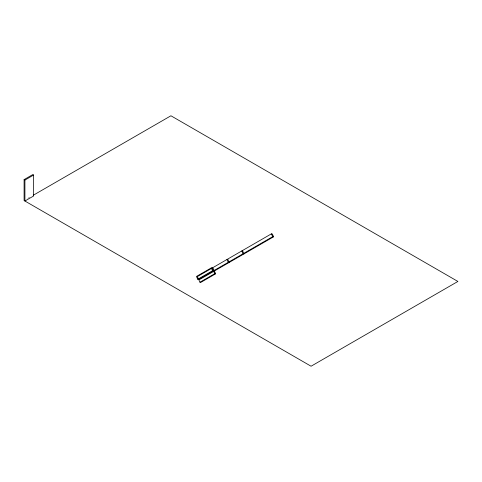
<?xml version="1.0" encoding="UTF-8"?>
<svg xmlns="http://www.w3.org/2000/svg" width="482" height="482" viewBox="0 0 482 482"><rect width="100%" height="100%" fill="white"/><g stroke="black" fill="none" stroke-linecap="round" stroke-linejoin="round"><path stroke-width="0.36" stroke-dasharray="2.41 1.81" d="M27.829 198.391L29.697 197.313"/><path stroke-width="0.72" d="M33.198 195.294L170.929 115.776L457.9 281.452L311.071 366.224L24.1 200.548L24.1 179.599L32.806 174.574L33.626 175.044L33.626 195.993L24.913 201.018L24.913 180.069L33.626 175.044M211.255 267.908L196.439 276.457L197.74 279.265L199.566 279.542L273.619 236.789L272.318 233.987L271.408 233.842L197.355 276.602L199.952 282.205L200.867 282.35L215.677 273.794L213.074 268.191L211.255 267.908L212.556 270.709L214.376 270.992M197.74 279.265L212.556 270.709M198.656 279.403L272.71 236.65L273.619 236.789M199.952 282.205L214.767 273.656L215.677 273.794M24.1 179.599L24.913 180.069M271.408 233.842L272.71 236.65M212.164 268.046L214.767 273.656M242.693 251.086L241.783 250.947L243.085 253.749L243.994 253.893L242.693 251.086M227.884 259.641L226.974 259.497L228.275 262.298L229.185 262.443L227.884 259.641"/></g></svg>
